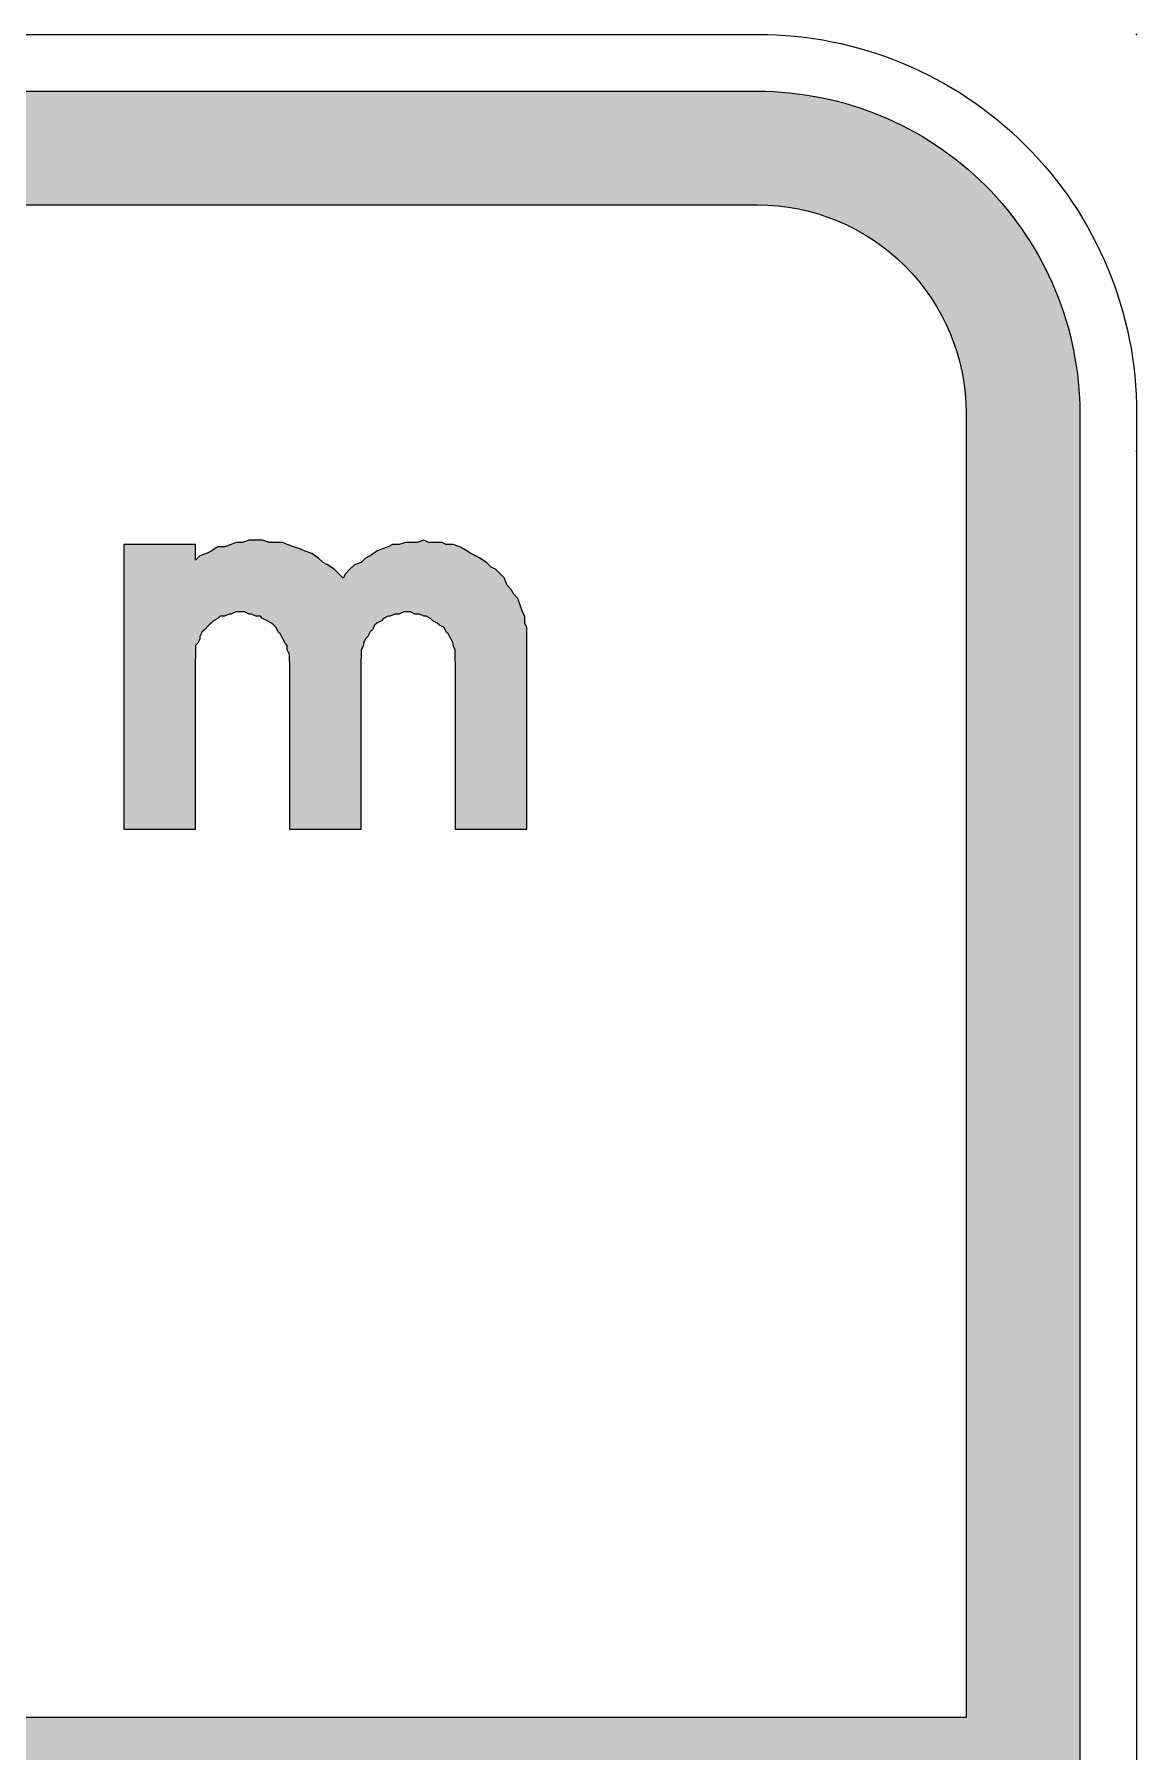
# Model space of a CAD drawing. Extents: x 58 to 274, y 121 to 220.
# Drawn here: x 244.52 to 273.6, y 174.6 to 219.9 of the extents above; entities that cross this region are included whole.
import ezdxf

# ---------------------------------------------------------------- set-up
doc = ezdxf.new("R2010")
doc.units = 0
doc.header["$LTSCALE"] = 12
doc.header["$MEASUREMENT"] = 0
doc.header["$PDSIZE"] = 4
doc.layers.get('0').update_dxf_attribs({"linetype": 'CONTINUOUS'})
for name, color, linetype in [('L25', 1, 'CONTINUOUS'), ('L35', 3, 'CONTINUOUS'), ('T25', 1, 'CONTINUOUS')]:
    doc.layers.add(name, color=color, linetype=linetype)

msp = doc.modelspace()

# ---------------------------------------------------------------- hatches: boundary and pattern name
at = {"layer": 'L25'}
h = msp.add_hatch(color=256, dxfattribs=at)
edge = h.paths.add_edge_path(flags=16)
edge.add_line((88.098, 175.505), (88.098, 209.905))
edge.add_arc((93.598, 209.905), 5.5, 90, 180, ccw=False)
edge.add_line((93.598, 215.405), (263.598, 215.405))
edge.add_arc((263.598, 209.905), 5.5, 0, 90, ccw=False)
edge.add_line((269.098, 209.905), (269.098, 175.505))
edge.add_line((269.098, 175.505), (88.098, 175.505))
edge = h.paths.add_edge_path(flags=16)
edge.add_line((269.098, 173.705), (269.098, 139.605))
edge.add_arc((263.598, 139.605), 5.5, 270, 360, ccw=False)
edge.add_line((263.598, 134.105), (93.598, 134.105))
edge.add_arc((93.598, 139.605), 5.5, 180, 270, ccw=False)
edge.add_line((88.098, 139.605), (88.098, 173.705))
edge.add_line((88.098, 173.705), (269.098, 173.705))
edge = h.paths.add_edge_path()
edge.add_line((85.098, 139.605), (85.098, 209.905))
edge.add_arc((93.598, 209.905), 8.5, 90, 180, ccw=False)
edge.add_line((93.598, 218.405), (263.598, 218.405))
edge.add_arc((263.598, 209.905), 8.5, 0, 90, ccw=False)
edge.add_line((272.098, 209.905), (272.098, 139.605))
edge.add_arc((263.598, 139.605), 8.5, -90, 0, ccw=False)
edge.add_line((263.598, 131.105), (93.598, 131.105))
edge.add_arc((93.598, 139.605), 8.5, 180, 270, ccw=False)
msp.add_hatch(color=256, dxfattribs=at).paths.add_polyline_path([(255.622, 203.372), (255.622, 198.941), (257.513, 198.941), (257.513, 203.727), (257.513, 203.904), (257.513, 204.081), (257.513, 204.259), (257.454, 204.377), (257.454, 204.554), (257.395, 204.672), (257.335, 204.85), (257.276, 205.027), (257.158, 205.145), (257.099, 205.263), (256.981, 205.381), (256.922, 205.559), (256.804, 205.677), (256.686, 205.795), (256.567, 205.854), (256.449, 205.972), (256.272, 206.09), (256.154, 206.15), (256.036, 206.209), (255.858, 206.327), (255.74, 206.386), (255.563, 206.445), (255.386, 206.445), (255.267, 206.504), (255.09, 206.504), (254.913, 206.504), (254.795, 206.563), (254.617, 206.504), (254.44, 206.504), (254.322, 206.504), (254.145, 206.445), (253.967, 206.445), (253.849, 206.386), (253.672, 206.327), (253.554, 206.268), (253.376, 206.15), (253.258, 206.09), (253.14, 205.972), (252.963, 205.913), (252.845, 205.795), (252.727, 205.677), (252.667, 205.559), (252.549, 205.677), (252.431, 205.795), (252.254, 205.913), (252.136, 205.972), (252.017, 206.09), (251.84, 206.209), (251.663, 206.268), (251.545, 206.327), (251.367, 206.386), (251.19, 206.445), (251.072, 206.504), (250.895, 206.504), (250.717, 206.504), (250.54, 206.563), (250.363, 206.563), (250.186, 206.563), (250.008, 206.504), (249.831, 206.504), (249.713, 206.445), (249.536, 206.386), (249.358, 206.386), (249.181, 206.268), (249.063, 206.209), (248.886, 206.15), (248.768, 206.031), (248.768, 206.445), (246.877, 206.445), (246.877, 198.941), (248.768, 198.941), (248.768, 203.431), (248.768, 203.55), (248.768, 203.668), (248.768, 203.786), (248.827, 203.845), (248.886, 203.963), (248.886, 204.022), (248.945, 204.141), (249.004, 204.2), (249.122, 204.318), (249.181, 204.377), (249.24, 204.436), (249.358, 204.495), (249.418, 204.554), (249.536, 204.554), (249.654, 204.613), (249.713, 204.613), (249.831, 204.672), (249.949, 204.672), (250.067, 204.672), (250.186, 204.613), (250.245, 204.613), (250.363, 204.554), (250.481, 204.554), (250.54, 204.495), (250.658, 204.436), (250.777, 204.377), (250.836, 204.318), (250.895, 204.259), (250.954, 204.141), (251.013, 204.081), (251.072, 203.963), (251.131, 203.845), (251.19, 203.786), (251.19, 203.668), (251.249, 203.55), (251.249, 203.431), (251.249, 203.372), (251.249, 198.941), (253.14, 198.941), (253.14, 203.431), (253.14, 203.55), (253.14, 203.668), (253.199, 203.786), (253.199, 203.845), (253.258, 203.963), (253.317, 204.022), (253.376, 204.141), (253.436, 204.2), (253.495, 204.318), (253.554, 204.377), (253.672, 204.436), (253.731, 204.495), (253.849, 204.554), (253.908, 204.554), (254.026, 204.613), (254.145, 204.613), (254.263, 204.672), (254.322, 204.672), (254.44, 204.672), (254.558, 204.613), (254.676, 204.613), (254.795, 204.554), (254.854, 204.554), (254.972, 204.495), (255.031, 204.436), (255.149, 204.377), (255.208, 204.318), (255.326, 204.259), (255.386, 204.141), (255.445, 204.081), (255.504, 203.963), (255.563, 203.845), (255.563, 203.786), (255.622, 203.668), (255.622, 203.55), (255.622, 203.431)])

# ---------------------------------------------------------------- linework, layer by layer
at = {"color": 3, "lineweight": 0}
for points in [[(255.622, 203.372), (255.622, 198.941), (257.513, 198.941), (257.513, 203.727), (257.513, 203.904), (257.513, 204.081), (257.513, 204.259), (257.454, 204.377), (257.454, 204.554), (257.395, 204.672), (257.335, 204.85), (257.276, 205.027), (257.158, 205.145), (257.099, 205.263), (256.981, 205.381), (256.922, 205.559), (256.804, 205.677), (256.686, 205.795), (256.567, 205.854), (256.449, 205.972), (256.272, 206.09), (256.154, 206.15), (256.036, 206.209), (255.858, 206.327), (255.74, 206.386), (255.563, 206.445), (255.386, 206.445), (255.267, 206.504), (255.09, 206.504), (254.913, 206.504), (254.795, 206.563), (254.617, 206.504), (254.44, 206.504), (254.322, 206.504), (254.145, 206.445), (253.967, 206.445), (253.849, 206.386), (253.672, 206.327), (253.554, 206.268), (253.376, 206.15), (253.258, 206.09), (253.14, 205.972), (252.963, 205.913), (252.845, 205.795), (252.727, 205.677), (252.667, 205.559), (252.549, 205.677), (252.431, 205.795), (252.254, 205.913), (252.136, 205.972), (252.017, 206.09), (251.84, 206.209), (251.663, 206.268), (251.545, 206.327), (251.367, 206.386), (251.19, 206.445), (251.072, 206.504), (250.895, 206.504), (250.717, 206.504), (250.54, 206.563), (250.363, 206.563), (250.186, 206.563), (250.008, 206.504), (249.831, 206.504), (249.713, 206.445), (249.536, 206.386), (249.358, 206.386), (249.181, 206.268), (249.063, 206.209), (248.886, 206.15), (248.768, 206.031), (248.768, 206.445), (246.877, 206.445), (246.877, 198.941)], [(249.949, 204.672), (249.831, 204.672), (249.713, 204.613), (249.654, 204.613), (249.536, 204.554), (249.418, 204.554), (249.358, 204.495), (249.24, 204.436), (249.181, 204.377), (249.122, 204.318), (249.004, 204.2), (248.945, 204.141), (248.886, 204.022), (248.886, 203.963), (248.827, 203.845), (248.768, 203.786), (248.768, 203.668), (248.768, 203.55), (248.768, 203.431)], [(251.249, 203.372), (251.249, 203.431), (251.249, 203.55), (251.19, 203.668), (251.19, 203.786), (251.131, 203.845), (251.072, 203.963), (251.013, 204.081), (250.954, 204.141), (250.895, 204.259), (250.836, 204.318), (250.777, 204.377), (250.658, 204.436), (250.54, 204.495), (250.481, 204.554), (250.363, 204.554), (250.245, 204.613), (250.186, 204.613), (250.067, 204.672), (249.949, 204.672)], [(254.322, 204.672), (254.263, 204.672), (254.145, 204.613), (254.026, 204.613), (253.908, 204.554), (253.849, 204.554), (253.731, 204.495), (253.672, 204.436), (253.554, 204.377), (253.495, 204.318), (253.436, 204.2), (253.376, 204.141), (253.317, 204.022), (253.258, 203.963), (253.199, 203.845), (253.199, 203.786), (253.14, 203.668), (253.14, 203.55), (253.14, 203.431)], [(255.622, 203.372), (255.622, 203.431), (255.622, 203.55), (255.622, 203.668), (255.563, 203.786), (255.563, 203.845), (255.504, 203.963), (255.445, 204.081), (255.386, 204.141), (255.326, 204.259), (255.208, 204.318), (255.149, 204.377), (255.031, 204.436), (254.972, 204.495), (254.854, 204.554), (254.795, 204.554), (254.676, 204.613), (254.558, 204.613), (254.44, 204.672), (254.322, 204.672)], [(246.877, 198.941), (248.768, 198.941), (248.768, 203.431)], [(251.249, 203.372), (251.249, 198.941), (253.14, 198.941), (253.14, 203.431)]]:
    msp.add_lwpolyline(points, dxfattribs=at)
at = {"layer": 'L35'}
for points in [[(83.598, 139.605), (83.598, 209.905, -0.414214), (93.598, 219.905), (263.598, 219.905, -0.414214), (273.598, 209.905), (273.598, 139.605, -0.414214), (263.598, 129.605), (93.598, 129.605, -0.414214)], [(85.098, 139.605), (85.098, 209.905, -0.414214), (93.598, 218.405), (263.598, 218.405, -0.414214), (272.098, 209.905), (272.098, 139.605, -0.414214), (263.598, 131.105), (93.598, 131.105, -0.414214)], [(88.098, 175.505), (88.098, 209.905, -0.414214), (93.598, 215.405), (263.598, 215.405, -0.414214), (269.098, 209.905), (269.098, 175.505)]]:
    msp.add_lwpolyline(points, format="xyb", close=True, dxfattribs=at)
at = {"layer": 'T25'}
for p in [(273.598, 219.905), (273.598, 208.905)]:
    msp.add_point(p, dxfattribs=at)

doc.saveas('drawing.dxf')
